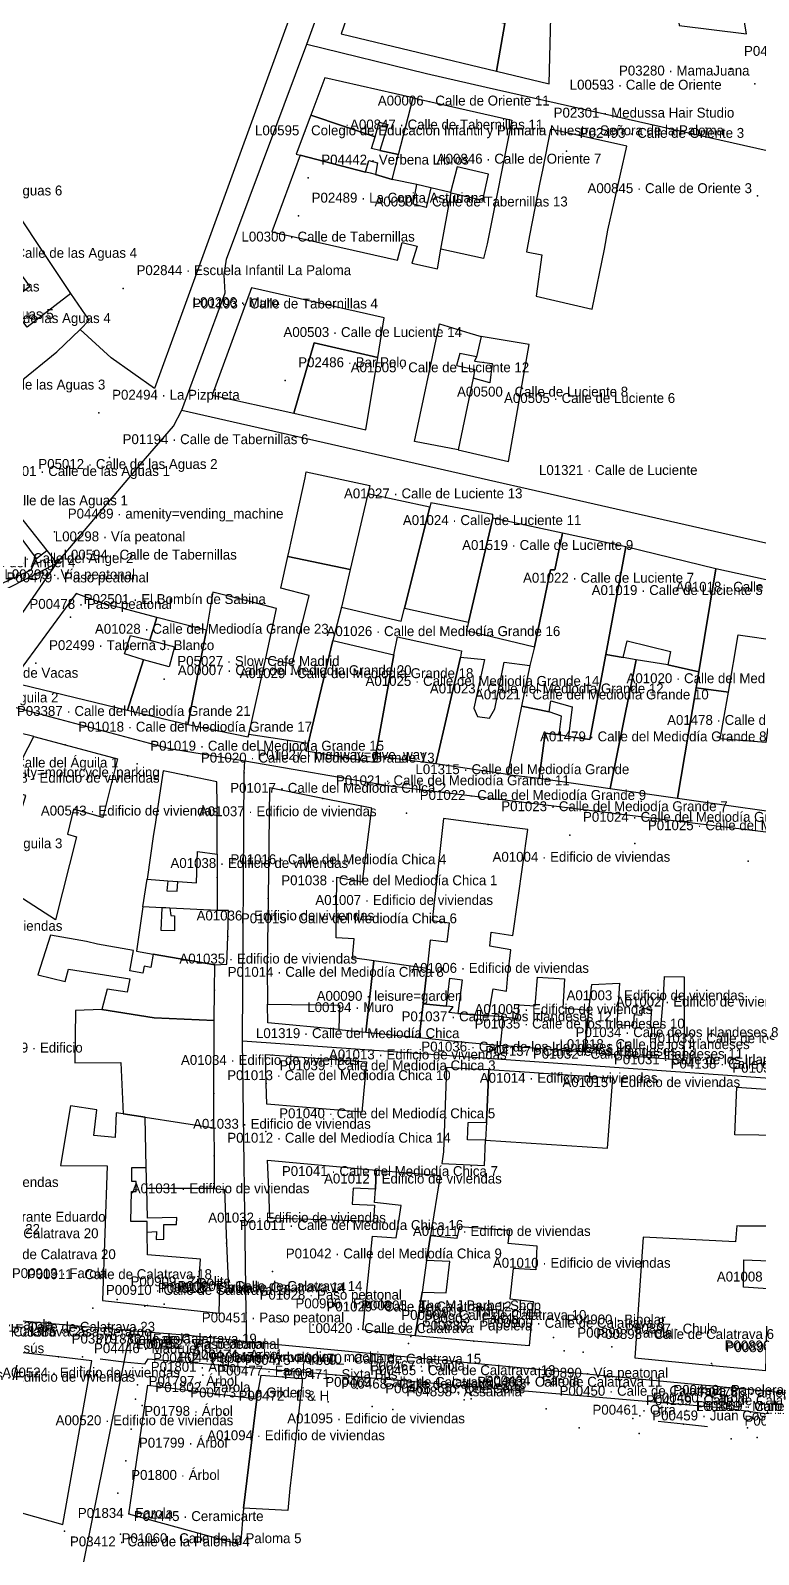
# Model space of a CAD drawing. Header units: metres. Extents: x 436207 to 441321, y 4465685 to 4475088.
# Drawn here: x 439604 to 439714.1, y 4473393.7 to 4473624.1 of the extents above; entities that cross this region are included whole.
import ezdxf

# ---------------------------------------------------------------- set-up
doc = ezdxf.new("R2010")
doc.units = ezdxf.units.M
for name, color, linetype, true_color in [('G_A_EDI', 7, 'CONTINUOUS', 0xa4a4a4), ('G_A_VER', 7, 'CONTINUOUS', 0x4d745d), ('G_L_BAR', 7, 'CONTINUOUS', 0x333333), ('G_L_EQU', 7, 'CONTINUOUS', 0x8e5aa4), ('G_L_VIA', 7, 'CONTINUOUS', 0x555555), ('G_P_ACC', 7, 'CONTINUOUS', 0xe68241), ('G_P_COM', 7, 'CONTINUOUS', 0xce3b37), ('G_P_EQU', 7, 'CONTINUOUS', 0x8e5aa4), ('G_P_MOB', 7, 'CONTINUOUS', 0x268c9e), ('G_P_PAT', 7, 'CONTINUOUS', 0xa63603), ('G_P_UMB', 7, 'CONTINUOUS', 0x9e6a39), ('G_P_VER', 7, 'CONTINUOUS', 0x4d745d), ('G_P_VIA', 7, 'CONTINUOUS', 0x555555), ('T_A_EDI', 7, 'CONTINUOUS', 0xa4a4a4), ('T_A_UMB', 7, 'CONTINUOUS', 0x9e6a39), ('T_A_VER', 7, 'CONTINUOUS', 0x4d745d), ('T_L_BAR', 7, 'CONTINUOUS', 0x333333), ('T_L_EQU', 7, 'CONTINUOUS', 0x8e5aa4), ('T_L_VIA', 7, 'CONTINUOUS', 0x555555), ('T_P_ACC', 7, 'CONTINUOUS', 0xe68241), ('T_P_COM', 7, 'CONTINUOUS', 0xce3b37), ('T_P_EQU', 7, 'CONTINUOUS', 0x8e5aa4), ('T_P_MOB', 7, 'CONTINUOUS', 0x268c9e), ('T_P_PAT', 7, 'CONTINUOUS', 0xa63603), ('T_P_UMB', 7, 'CONTINUOUS', 0x9e6a39), ('T_P_VER', 7, 'CONTINUOUS', 0x4d745d), ('T_P_VIA', 7, 'CONTINUOUS', 0x555555)]:
    doc.layers.add(name, color=color, linetype=linetype, true_color=true_color)

msp = doc.modelspace()

# ---------------------------------------------------------------- linework, layer by layer
at = {"layer": 'G_A_EDI'}
for points in [[(439650.99, 4473623.62), (439674.5, 4473618.01), (439675.74, 4473625.17), (439661.75, 4473628.15), (439663.98, 4473635.75), (439656.28, 4473637.41), (439655.79, 4473637.52)], [(439674.5, 4473618.01), (439682.44, 4473616.05), (439682.98, 4473636.33), (439673.13, 4473636.83), (439672.77, 4473633.36), (439677.08, 4473632.33), (439677.18, 4473633.48), (439678.75, 4473633.47), (439678.55, 4473628.09), (439676.81, 4473628.52), (439675.74, 4473625.17)], [(439710.92, 4473631.59), (439703.41, 4473630.31), (439703.26, 4473631.41), (439692.38, 4473631.63), (439691.93, 4473626.25), (439696.26, 4473625.63), (439697.22, 4473625.5), (439697.28, 4473627.73), (439701.82, 4473627.81), (439702.1, 4473624.91), (439712.29, 4473623.62), (439711.69, 4473627.14)], [(439656.14, 4473608.05), (439656.76, 4473610.25), (439658.06, 4473609.94), (439656.85, 4473605.99), (439659.68, 4473605.37), (439661.91, 4473613.94), (439648.52, 4473616.96), (439646.4, 4473611.33)], [(439659.68, 4473605.37), (439661.91, 4473613.94), (439676.8, 4473610.57), (439673.09, 4473591.88), (439672.55, 4473589.63), (439666.09, 4473591.08), (439667.65, 4473599.61), (439672.42, 4473598.48), (439673.26, 4473602.4), (439668.53, 4473603.54), (439667.53, 4473599.64), (439664.56, 4473600.32), (439662.43, 4473600.83), (439658.7, 4473601.61)], [(439646.4, 4473611.33), (439644.19, 4473605.45), (439644.8, 4473605.3), (439654.7, 4473602.73), (439655.19, 4473604.46), (439656.52, 4473604.1), (439656.22, 4473602.36), (439658.7, 4473601.61), (439659.68, 4473605.37), (439656.85, 4473605.99), (439655.6, 4473606.28), (439656.14, 4473608.05)], [(439694.23, 4473606.64), (439682.66, 4473609.21), (439681.44, 4473602.99), (439681.07, 4473601.14), (439679.51, 4473593.14), (439679.02, 4473590.65), (439681.35, 4473590.22), (439680.49, 4473583.94), (439688.98, 4473582.01), (439690.82, 4473591.05), (439691.32, 4473593.95)], [(439595.84, 4473605.71), (439590.3, 4473601.14), (439590.59, 4473600.8), (439578.19, 4473590.07), (439587.06, 4473577.89), (439594.92, 4473567.12), (439597.45, 4473569.19), (439598.6, 4473567.89), (439602.32, 4473570.88), (439608, 4473575.52), (439611.53, 4473578.92), (439612.88, 4473580.34), (439610.13, 4473584.36), (439603.5, 4473579.29), (439601.02, 4473582.62), (439601.41, 4473583.5), (439603.92, 4473585.45), (439597.9, 4473593.59), (439594.3, 4473590.7), (439590.48, 4473595.43), (439596.12, 4473599.51), (439595.42, 4473600.47), (439598.03, 4473602.46)], [(439644.8, 4473605.3), (439640.53, 4473593.68), (439659.54, 4473589.4), (439660.23, 4473592.05), (439662.49, 4473591.53), (439661.68, 4473588.96), (439665.55, 4473588.07), (439666.09, 4473591.08), (439667.65, 4473599.61), (439667.53, 4473599.64), (439664.56, 4473600.32), (439663.85, 4473597.36), (439661.89, 4473597.87), (439662.43, 4473600.83), (439658.7, 4473601.61), (439656.22, 4473602.36), (439655.46, 4473602.54), (439654.7, 4473602.73)], [(439656.53, 4473574.66), (439657.52, 4473580.67), (439637.42, 4473585.23), (439631.47, 4473569.01), (439643.84, 4473566.24), (439646.94, 4473576.89)], [(439662.07, 4473561.98), (439665.69, 4473578.84), (439665.88, 4473579.75), (439670.47, 4473578.38), (439672.16, 4473577.88), (439671.45, 4473574.79), (439668.94, 4473575.28), (439668.46, 4473573.45), (439671.21, 4473572.87), (439670.96, 4473571.56), (439668.7, 4473560.74)], [(439643.84, 4473566.24), (439654.73, 4473563.76), (439656.53, 4473574.66), (439646.94, 4473576.89)], [(439668.7, 4473560.74), (439676.31, 4473558.94), (439679.43, 4473576.66), (439672.16, 4473577.88), (439671.45, 4473574.79), (439671.19, 4473574.11), (439673.82, 4473573.8), (439673.51, 4473570.86), (439670.96, 4473571.56)], [(439642.94, 4473544.61), (439643.13, 4473545.43), (439643.84, 4473548.69), (439645.57, 4473556.49), (439645.7, 4473557.4), (439655.32, 4473555.34), (439655.06, 4473554.08), (439652.37, 4473542.62)], [(439664.39, 4473552.06), (439655.06, 4473554.08), (439652.37, 4473542.62), (439651.03, 4473536.9), (439660.07, 4473534.8), (439660.56, 4473536.76)], [(439670.25, 4473534.68), (439673.94, 4473550.4), (439673.94, 4473550.93), (439664.55, 4473552.68), (439664.39, 4473552.06), (439660.56, 4473536.76)], [(439682.67, 4473542.56), (439683.33, 4473542.56), (439684.49, 4473548.13), (439673.94, 4473550.4), (439670.25, 4473534.68), (439669.95, 4473533.4), (439680.23, 4473530.95)], [(439682.48, 4473521.08), (439682.69, 4473522.74), (439685.96, 4473521.85), (439685.36, 4473517.34), (439688.6, 4473516.9), (439691.04, 4473529.79), (439694.04, 4473546.06), (439684.49, 4473548.13), (439683.33, 4473542.56), (439682.67, 4473542.56), (439680.23, 4473530.95), (439679.56, 4473528.11), (439678.29, 4473521.97)], [(439646.03, 4473516.31), (439637.05, 4473517.68), (439639.63, 4473529.21), (439643.59, 4473528.34), (439646.16, 4473538.68), (439641.88, 4473539.79), (439642.94, 4473544.61), (439652.37, 4473542.62), (439651.03, 4473536.9), (439649.76, 4473531.9)], [(439707.66, 4473542.7), (439694.04, 4473546.06), (439691.04, 4473529.79), (439693.67, 4473529.29), (439694.25, 4473531.82), (439700.8, 4473530.2), (439700.39, 4473528.18), (439705.07, 4473527.14)], [(439725.21, 4473521.93), (439726.08, 4473528.93), (439727.26, 4473538.45), (439707.66, 4473542.7), (439705.07, 4473527.14), (439704.67, 4473524.74), (439709.57, 4473524.07), (439711.03, 4473532.75), (439717.33, 4473531.81), (439716.14, 4473523.17)], [(439623.14, 4473535.38), (439618.06, 4473536.73), (439615.11, 4473537.45), (439610.95, 4473538.99), (439601.73, 4473526.51), (439601.01, 4473525.62), (439618.67, 4473521.37), (439621.1, 4473528.97), (439618.24, 4473529.87), (439619.13, 4473532.62), (439622.05, 4473531.93)], [(439627.81, 4473519.18), (439636.92, 4473517.32), (439637.05, 4473517.68), (439639.63, 4473529.21), (439641.24, 4473536.72), (439637.41, 4473537.74), (439631.6, 4473539.21), (439630.63, 4473533.47)], [(439618.67, 4473521.37), (439627.81, 4473519.18), (439630.63, 4473533.47), (439623.14, 4473535.38), (439622.05, 4473531.93), (439625.8, 4473530.94), (439625.01, 4473527.91), (439621.1, 4473528.97)], [(439656.18, 4473514.39), (439655.88, 4473513.41), (439645.71, 4473515.15), (439646.03, 4473516.31), (439649.76, 4473531.9), (439658.96, 4473529.74)], [(439665.3, 4473513.22), (439656.18, 4473514.39), (439658.96, 4473529.74), (439659.53, 4473532.43), (439669.21, 4473530.3), (439669.05, 4473529.38)], [(439676.15, 4473511.63), (439665.3, 4473513.22), (439669.05, 4473529.38), (439672.67, 4473529.03), (439671.07, 4473521.64), (439671.64, 4473520.39), (439673.44, 4473520.13), (439674.25, 4473521.56), (439675.66, 4473528.59), (439679.56, 4473528.11), (439678.29, 4473521.97)], [(439695.61, 4473528.97), (439693.67, 4473529.29), (439691.04, 4473529.79), (439688.6, 4473516.9), (439685.36, 4473517.34), (439683.95, 4473517.64), (439681.83, 4473517.89), (439680.94, 4473511.05), (439691.67, 4473509.5)], [(439691.67, 4473509.5), (439701.87, 4473508.04), (439704.67, 4473524.74), (439705.07, 4473527.14), (439700.39, 4473528.18), (439695.61, 4473528.97)], [(439704.67, 4473524.74), (439701.87, 4473508.04), (439723.1, 4473505), (439724.01, 4473512.29), (439725.21, 4473521.93), (439716.14, 4473523.17), (439715.22, 4473516.44), (439708.33, 4473517.01), (439709.57, 4473524.07)], [(439678.29, 4473521.97), (439676.15, 4473511.63), (439680.94, 4473511.05), (439681.83, 4473517.89), (439683.95, 4473517.64), (439684.3, 4473520.46), (439682.48, 4473521.08)], [(439586.19, 4473503.59), (439594.45, 4473498.22), (439595.67, 4473500.15), (439597.78, 4473504.25), (439596.18, 4473505.46), (439597.88, 4473507.71), (439599.18, 4473506.87), (439600.23, 4473509.05), (439604.55, 4473517.34), (439599.97, 4473518.48), (439596.93, 4473519.18), (439591.01, 4473510.68)], [(439604.55, 4473517.34), (439609.25, 4473516.1), (439617.2, 4473513.99), (439614.98, 4473505.12), (439610.52, 4473506.37), (439609.63, 4473502.57), (439610.96, 4473502.17), (439607.81, 4473489.62), (439598.76, 4473495.43), (439594.72, 4473498.07), (439594.45, 4473498.22), (439595.67, 4473500.15), (439597.78, 4473504.25), (439598.54, 4473505.61), (439602.19, 4473504.73), (439603.29, 4473508.45), (439600.73, 4473509.14), (439600.23, 4473509.05)], [(439621.64, 4473495.77), (439624.79, 4473495.53), (439626.32, 4473495.42), (439629.14, 4473495.21), (439629.26, 4473499.99), (439632.26, 4473499.58), (439632.23, 4473506.85), (439632.22, 4473510.5), (439627.79, 4473511.42), (439624.08, 4473512.18), (439623.08, 4473505.48), (439622.86, 4473504.05), (439622.62, 4473502.57)], [(439655.66, 4473506.52), (439648.22, 4473507.99), (439640.16, 4473509.59), (439639.95, 4473492.87), (439639.82, 4473482.65), (439639.87, 4473476.86), (439650.76, 4473476.72), (439650.63, 4473473.04), (439654.73, 4473472.63), (439655.95, 4473483.44), (439652.7, 4473483.91), (439652.98, 4473486.77), (439650.24, 4473486.92), (439650.37, 4473496.08), (439654.21, 4473495.36)], [(439679.25, 4473503.28), (439673.22, 4473504.07), (439666.46, 4473504.98), (439664.78, 4473489.56), (439667.34, 4473489.18), (439666.96, 4473486.28), (439664.46, 4473486.56), (439664, 4473482.29), (439663.38, 4473476.95), (439666.91, 4473476.56), (439667.46, 4473480.83), (439669.29, 4473480.56), (439668.63, 4473475.46), (439673.29, 4473475.14), (439673.98, 4473479.2), (439676, 4473478.86), (439676.23, 4473481.26), (439676.66, 4473485.08), (439673.49, 4473485.66), (439673.67, 4473487.76), (439676.98, 4473487.27)], [(439621.64, 4473495.77), (439624.79, 4473495.53), (439624.64, 4473494.01), (439626.19, 4473493.98), (439626.32, 4473495.42), (439629.14, 4473495.21), (439629.26, 4473499.99), (439632.26, 4473499.58), (439632.26, 4473496.05), (439632.26, 4473491.07), (439625.11, 4473491.39), (439624.51, 4473491.43), (439623.91, 4473491.46), (439621.03, 4473491.61)], [(439631.89, 4473482.82), (439633.73, 4473482.95), (439633.84, 4473487.12), (439633.94, 4473491.06), (439632.26, 4473491.07), (439625.11, 4473491.39), (439625.24, 4473490.29), (439625.82, 4473490.26), (439625.81, 4473487.96), (439623.8, 4473488), (439623.91, 4473491.46), (439621.03, 4473491.61), (439620.04, 4473484.92), (439622.58, 4473484.47)], [(439614.16, 4473485.98), (439612.49, 4473486.35), (439607.07, 4473487.3), (439605.15, 4473481.32), (439609.27, 4473480.3), (439609.78, 4473482.19), (439619.06, 4473480.74), (439618.64, 4473478.71), (439615.59, 4473479.14), (439614.81, 4473476.09), (439622.71, 4473474.84), (439631.8, 4473474.4), (439631.85, 4473479.02), (439631.89, 4473482.82), (439622.58, 4473484.47), (439622.22, 4473482.43), (439621.2, 4473482.61), (439621.02, 4473481.58), (439619.06, 4473481.9), (439619.61, 4473484.99)], [(439655.95, 4473483.44), (439654.73, 4473472.63), (439658.14, 4473472.29), (439662.8, 4473471.82), (439663.38, 4473476.95), (439664, 4473482.29)], [(439687.81, 4473469.64), (439684.47, 4473469.9), (439675.11, 4473470.62), (439675.54, 4473474.97), (439677.72, 4473474.72), (439677.86, 4473476.76), (439680.36, 4473476.65), (439680.67, 4473480.98), (439684.8, 4473480.71), (439684.53, 4473476.33), (439688.47, 4473476)], [(439702.8, 4473468.38), (439695.53, 4473468.99), (439687.81, 4473469.64), (439688.47, 4473476), (439688.92, 4473479.88), (439693.12, 4473480.07), (439692.7, 4473473.83), (439695.22, 4473473.62), (439695.37, 4473475.32), (439696.47, 4473475.22), (439696.56, 4473476.27), (439697.94, 4473476.15), (439697.74, 4473473.38), (439699.36, 4473473.28), (439699.74, 4473478), (439699.9, 4473481.08), (439702.88, 4473481.03), (439702.87, 4473476.49)], [(439631.76, 4473458.16), (439631.77, 4473463.39), (439631.8, 4473474.4), (439622.71, 4473474.84), (439614.81, 4473476.09), (439610.81, 4473475.94), (439610.71, 4473468.02), (439617.67, 4473468.06), (439618.02, 4473460.31), (439621.38, 4473459.8)], [(439663.38, 4473476.95), (439662.8, 4473471.82), (439669.18, 4473471.2), (439675.11, 4473470.62), (439675.54, 4473474.97), (439673.29, 4473475.14), (439668.63, 4473475.46), (439667.3, 4473475.61), (439667.93, 4473476.48), (439666.91, 4473476.56)], [(439639.77, 4473461.75), (439639.68, 4473464.89), (439639.55, 4473469.25), (439654.85, 4473468.16), (439654.12, 4473460.53)], [(439666.24, 4473452.8), (439672.66, 4473452.47), (439672.82, 4473456.32), (439670.09, 4473456.35), (439670.23, 4473458.97), (439672.99, 4473459.02), (439673.32, 4473466.96), (439670.79, 4473467.07), (439666.94, 4473467.32), (439666.49, 4473454.55)], [(439672.82, 4473456.32), (439691.28, 4473455.11), (439692.07, 4473465.67), (439690.26, 4473465.79), (439678, 4473466.63), (439673.32, 4473466.96), (439672.99, 4473459.02)], [(439710.84, 4473464.33), (439724.73, 4473463.35), (439725.09, 4473460.89), (439725.65, 4473456.99), (439725.03, 4473456.92), (439710.53, 4473457.1)], [(439614.92, 4473432.05), (439621.73, 4473431.32), (439632.55, 4473430.14), (439632.66, 4473434.32), (439629.47, 4473434.75), (439629.72, 4473438.34), (439621.72, 4473438.98), (439621.68, 4473442.38), (439621.66, 4473444.01), (439619.2, 4473444.02), (439619.3, 4473448.56), (439619.99, 4473448.55), (439620.01, 4473450.06), (439619.33, 4473450.07), (439619.37, 4473452.19), (439621.53, 4473452.16), (439621.38, 4473459.8), (439618.02, 4473460.31), (439616.98, 4473460.46), (439616.81, 4473456.74), (439613.62, 4473457.02), (439614.05, 4473460.91), (439610.08, 4473461.52), (439608.58, 4473452.48), (439615.64, 4473452.45)], [(439621.38, 4473459.8), (439631.76, 4473458.16), (439631.79, 4473453.93), (439631.81, 4473449), (439621.59, 4473449.04), (439621.53, 4473452.16)], [(439652.67, 4473446.63), (439656.03, 4473446.5), (439655.9, 4473444.03), (439640.24, 4473444.5), (439640.04, 4473448.89), (439639.85, 4473453.31), (439653.55, 4473452.05), (439656.29, 4473451.79), (439656.18, 4473448.89), (439652.82, 4473449.05)], [(439662.17, 4473426.74), (439658.1, 4473427.13), (439654.28, 4473427.62), (439655.75, 4473441.81), (439659.31, 4473441.53), (439660.09, 4473446.42), (439656.05, 4473446.87), (439656.18, 4473448.89), (439656.29, 4473451.79), (439665.95, 4473450.96), (439664.51, 4473441.88), (439663.91, 4473438.14), (439663.23, 4473433.35)], [(439621.59, 4473449.04), (439631.81, 4473449), (439633.37, 4473448.86), (439633.68, 4473440.73), (439633.94, 4473433.82), (439632.66, 4473434.32), (439629.47, 4473434.75), (439629.72, 4473438.34), (439621.72, 4473438.98), (439621.68, 4473442.38), (439623.06, 4473442.49), (439623.05, 4473441.29), (439624.17, 4473441.33), (439624.16, 4473443.57), (439626.12, 4473443.54), (439626.16, 4473444.62), (439621.69, 4473444.54)], [(439680.59, 4473440.34), (439680.42, 4473436.7), (439677, 4473436.91), (439676.52, 4473432.34), (439680.03, 4473431.9), (439679.41, 4473425.2), (439671.08, 4473425.94), (439662.17, 4473426.74), (439663.23, 4473433.35), (439666.89, 4473433.22), (439667.43, 4473437.96), (439663.91, 4473438.14), (439664.51, 4473441.88), (439668.54, 4473441.49), (439668.97, 4473443.28), (439676.47, 4473442.71), (439676.21, 4473440.76)], [(439695.39, 4473423.38), (439707.15, 4473422.26), (439715.23, 4473421.49), (439715.44, 4473429.88), (439715.54, 4473432.04), (439715.59, 4473433.84), (439711.83, 4473434.1), (439711.92, 4473438.21), (439715.72, 4473438.09), (439715.85, 4473443.29), (439711.2, 4473443.33), (439710.86, 4473443.38), (439710.64, 4473440.94), (439696.69, 4473441.64)], [(439596.38, 4473401.72), (439608.89, 4473398.21), (439613.31, 4473422.93), (439608.25, 4473423.55), (439602.44, 4473424.18), (439599.02, 4473411.38), (439601.84, 4473411.04), (439600.99, 4473405.67), (439597.67, 4473406.33), (439597.4, 4473405.46)], [(439638.23, 4473417.21), (439638.88, 4473420.76), (439642.19, 4473420.51), (439645.12, 4473420.25), (439645.11, 4473419.78), (439643.49, 4473405.77), (439643.24, 4473403.66), (439642.93, 4473400.3), (439636.25, 4473400.68)], [(439618.89, 4473399.75), (439621.78, 4473419.26), (439638.23, 4473417.21), (439636.25, 4473400.68), (439635.78, 4473395.11)]]:
    msp.add_lwpolyline(points, close=True, dxfattribs=at)
at = {"layer": 'G_A_VER'}
msp.add_lwpolyline([(439650.63, 4473473.04), (439639.91, 4473474.07), (439639.87, 4473476.86), (439650.76, 4473476.72)], close=True, dxfattribs=at)
at = {"layer": 'G_L_BAR'}
for points in [[(439630.27, 4473590.61), (439626.46, 4473580.1), (439622.75, 4473570)], [(439650.63, 4473473.04), (439639.91, 4473474.07), (439639.87, 4473476.86)], [(439706.38, 4473412.98), (439702.79, 4473413.35), (439698.96, 4473413.75)]]:
    msp.add_lwpolyline(points, dxfattribs=at)
at = {"layer": 'G_L_EQU'}
msp.add_lwpolyline([(439586.97, 4473626.84), (439617.91, 4473638.77), (439646.9, 4473649.94), (439648.51, 4473648.42), (439650.59, 4473646.45), (439630.27, 4473590.61), (439626.46, 4473580.1), (439622.75, 4473570), (439616.24, 4473574.63), (439611.53, 4473578.92), (439612.88, 4473580.34), (439610.13, 4473584.36), (439598.03, 4473602.46), (439595.84, 4473605.71), (439599.3, 4473608.56), (439597.8, 4473610.67), (439592.38, 4473618.8), (439591.02, 4473620.78), (439586.97, 4473626.84)], dxfattribs=at)
at = {"layer": 'G_L_VIA'}
for points in [[(439645.83, 4473622.05), (439653.41, 4473643.05), (439655.12, 4473646.38), (439656.65, 4473648.57), (439659.48, 4473657.17), (439659.54, 4473659.09), (439660.84, 4473664.91)], [(439549.63, 4473622.71), (439553.08, 4473616.99), (439591.97, 4473563.81), (439606.47, 4473545.5), (439608.02, 4473543.56)], [(439621.39, 4473559.39), (439625.67, 4473564.31), (439626.93, 4473566.73), (439633.44, 4473584.47), (439633.29, 4473587.2), (439633.68, 4473589.57), (439645.83, 4473622.05)], [(439645.83, 4473622.05), (439663.93, 4473617.62), (439672.95, 4473615.59), (439715.44, 4473606), (439721.38, 4473604.66)], [(439551, 4473616.02), (439505.09, 4473596.42), (439499.43, 4473594.03), (439498.76, 4473593.05), (439534.83, 4473510.22), (439597.77, 4473539.63), (439604.11, 4473542.59), (439604.92, 4473544.26), (439552.29, 4473615.24), (439551, 4473616.02)], [(439626.93, 4473566.73), (439726.78, 4473544.05), (439730.87, 4473542.97)], [(439593.98, 4473523.81), (439601.86, 4473534.67), (439608.02, 4473543.56), (439621.39, 4473559.39)], [(439604.92, 4473544.26), (439606.47, 4473545.5)], [(439485.67, 4473478.53), (439491.08, 4473481.14), (439534.21, 4473506.09), (439598.39, 4473538.67), (439608.02, 4473543.56)], [(439593.98, 4473523.81), (439625.05, 4473515.57), (439636.43, 4473513.66), (439658.06, 4473509.94), (439727.56, 4473501.42)], [(439636.72, 4473425.84), (439636.66, 4473430.2), (439636.1, 4473471.34), (439636.35, 4473511.86), (439636.43, 4473513.66)], [(439636.1, 4473471.34), (439727.94, 4473464.83)], [(439745.15, 4473409.4), (439739.62, 4473412.78), (439735.56, 4473416.08), (439732.59, 4473416.69), (439636.72, 4473425.84), (439627.93, 4473426.75), (439619.07, 4473427.5), (439585.78, 4473430.47), (439546.71, 4473444.4), (439543.15, 4473445.67)], [(439619.07, 4473427.5), (439618.16, 4473422.75), (439600.62, 4473336.15), (439599.52, 4473330.69)], [(439621.31, 4473422.42), (439618.16, 4473422.75), (439614.58, 4473423.17)], [(439621.31, 4473422.42), (439621.82, 4473423.26), (439708.95, 4473415.81), (439732.33, 4473412.58), (439732.59, 4473416.69)]]:
    msp.add_lwpolyline(points, dxfattribs=at)
at = {"layer": 'G_P_ACC'}
for p in [(439621.29, 4473431.21), (439636.66, 4473430.2), (439642.09, 4473428.88), (439627.93, 4473426.75), (439661.56, 4473426.6), (439611.86, 4473423.55), (439618.16, 4473422.75), (439684.72, 4473424.45), (439706.99, 4473422.52), (439630.27, 4473418.71), (439653.32, 4473419.48), (439620.91, 4473416.21), (439670.68, 4473417.22), (439696.16, 4473414.64), (439712.45, 4473412.82), (439609.18, 4473397.19)]:
    msp.add_point(p, dxfattribs=at)
at = {"layer": 'G_P_COM'}
for p in [(439681.14, 4473608.96), (439685.08, 4473605.9), (439646, 4473601.86), (439713.98, 4473599.12), (439624.24, 4473431.51), (439652.02, 4473428.58), (439611.63, 4473422.1), (439646.6, 4473417), (439649.03, 4473416.74), (439655.67, 4473416.04), (439658.84, 4473415.57), (439687.01, 4473412.8), (439696.06, 4473411.93), (439710, 4473411.14), (439713.9, 4473411.35), (439617.64, 4473396.71)]:
    msp.add_point(p, dxfattribs=at)
at = {"layer": 'G_P_EQU'}
for p in [(439709.93, 4473618.3), (439691.02, 4473615.33), (439644.54, 4473596.1), (439618.06, 4473585.14), (439642.51, 4473571.21), (439614.37, 4473566.3), (439607.66, 4473548.33), (439610.07, 4473535.4), (439604.83, 4473528.43), (439624.23, 4473526.04), (439624.38, 4473420.79), (439640.35, 4473418.18), (439626.19, 4473415.41), (439703.21, 4473415.44)]:
    msp.add_point(p, dxfattribs=at)
at = {"layer": 'G_P_MOB'}
for p in [(439661.2, 4473425.54), (439620.57, 4473420.64), (439699.24, 4473415.8)]:
    msp.add_point(p, dxfattribs=at)
at = {"layer": 'G_P_PAT'}
msp.add_point((439633.48, 4473414.91), dxfattribs=at)
at = {"layer": 'G_P_UMB'}
for p in [(439713.56, 4473616.07), (439626.46, 4473580.1), (439615.95, 4473559.58), (439609.25, 4473516.1), (439620.14, 4473513.22), (439627.79, 4473511.42), (439648.22, 4473507.99), (439632.23, 4473506.85), (439660.89, 4473505.77), (439673.22, 4473504.07), (439685.58, 4473502.46), (439695.39, 4473501.19), (439712.57, 4473498.5), (439632.26, 4473496.05), (439639.95, 4473492.87), (439633.84, 4473487.12), (439631.85, 4473479.02), (439658.14, 4473472.29), (439669.18, 4473471.2), (439684.47, 4473469.9), (439695.53, 4473468.99), (439661.13, 4473467.72), (439670.79, 4473467.07), (439678, 4473466.63), (439639.68, 4473464.89), (439690.26, 4473465.79), (439698.83, 4473465.14), (439708.16, 4473464.51), (439631.77, 4473463.39), (439639.63, 4473457.63), (439631.79, 4473453.93), (439640.04, 4473448.89), (439633.68, 4473440.73), (439640.63, 4473436.43), (439617.15, 4473432.21), (439613.43, 4473430.92), (439621.73, 4473431.32), (439646.79, 4473428.41), (439658.1, 4473427.13), (439660.58, 4473427.61), (439671.08, 4473425.94), (439683.11, 4473426.45), (439691.95, 4473425.07), (439608.25, 4473423.55), (439687.58, 4473424.25), (439642.19, 4473420.51), (439707.15, 4473422.26), (439653.42, 4473418.78), (439669.6, 4473417.03), (439682.03, 4473415.66), (439695.11, 4473414.24), (439702.79, 4473413.35)]:
    msp.add_point(p, dxfattribs=at)
at = {"layer": 'G_P_VER'}
for p in [(439626.47, 4473421.15), (439630.09, 4473420.76), (439634.46, 4473420.33), (439620.21, 4473419.29), (439619.89, 4473417.14), (439619.23, 4473412.62), (439618.42, 4473407.81), (439617.25, 4473402.94)]:
    msp.add_point(p, dxfattribs=at)
at = {"layer": 'G_P_VIA'}
msp.add_point((439636.35, 4473511.86), dxfattribs=at)

# ---------------------------------------------------------------- texts
at = {"layer": 'T_A_EDI'}
for s, p in [('A00006 · Calle de Oriente 11', (439656.55, 4473612.79)), ('A00847 · Calle de Tabernillas 11', (439652.35, 4473609.17)), ('A00846 · Calle de Oriente 7', (439665.47, 4473604)), ('A00396 · Calle de las Aguas 6', (439581.73, 4473599.19)), ('A00845 · Calle de Oriente 3', (439688.26, 4473599.54)), ('A00501 · Calle de Tabernillas 13', (439656.05, 4473597.52)), ('A00126 · Calle de las Aguas 4', (439593.04, 4473589.76)), ('A00503 · Calle de Luciente 14', (439642.28, 4473577.78)), ('A01505 · Calle de Luciente 12', (439652.45, 4473572.45)), ('A00500 · Calle de Luciente 8', (439668.53, 4473568.77)), ('A00505 · Calle de Luciente 6', (439675.64, 4473567.8)), ('A00998 · Calle de las Aguas 1', (439591.65, 4473552.33)), ('A01027 · Calle de Luciente 13', (439651.43, 4473553.38)), ('A01024 · Calle de Luciente 11', (439660.34, 4473549.34)), ('A01519 · Calle de Luciente 9', (439669.3, 4473545.58)), ('A01001 · Calle del Ángel 4', (439586.96, 4473542.96)), ('A00005 · Calle del Ángel 2', (439595.71, 4473543.59)), ('A01022 · Calle de Luciente 7', (439678.51, 4473540.62)), ('A01019 · Calle de Luciente 5', (439688.89, 4473538.76)), ('A01018 · Calle de Luciente 3', (439701.59, 4473539.26)), ('A01028 · Calle del Mediodía Grande 23', (439613.77, 4473532.9)), ('A01026 · Calle del Mediodía Grande 16', (439648.79, 4473532.55)), ('A00007 · Calle del Mediodía Grande 20', (439626.3, 4473526.64)), ('A01029 · Calle del Mediodía Grande 18', (439635.65, 4473526.19)), ('A01025 · Calle del Mediodía Grande 14', (439654.69, 4473525.02)), ('A01020 · Calle del Mediodía Grande 6', (439694.16, 4473525.43)), ('A00004 · Calle del Águila 2', (439583.93, 4473522.52)), ('A01023 · Calle del Mediodía Grande 12', (439664.42, 4473523.88)), ('A01021 · Calle del Mediodía Grande 10', (439671.24, 4473522.97)), ('A01478 · Calle del Mediodía Grande 4', (439700.3, 4473519.12)), ('A01479 · Calle del Mediodía Grande 8', (439681.09, 4473516.63)), ('A00528 · Edificio de viviendas', (439596.68, 4473510.38)), ('A00543 · Edificio de viviendas', (439605.59, 4473505.41)), ('A01037 · Edificio de viviendas', (439629.49, 4473505.31)), ('A01038 · Edificio de viviendas', (439625.19, 4473497.48)), ('A01004 · Edificio de viviendas', (439673.9, 4473498.42)), ('A01007 · Edificio de viviendas', (439647.1, 4473491.89)), ('A00536 · Edificio de viviendas', (439581.97, 4473487.98)), ('A01036 · Edificio de viviendas', (439629.14, 4473489.54)), ('A01035 · Edificio de viviendas', (439626.54, 4473483.03)), ('A01006 · Edificio de viviendas', (439661.61, 4473481.62)), ('A01003 · Edificio de viviendas', (439685.09, 4473477.48)), ('A01002 · Edificio de viviendas', (439692.53, 4473476.53)), ('A01005 · Edificio de viviendas', (439671.18, 4473475.39)), ('A00089 · Edificio', (439596.75, 4473469.57)), ('A01034 · Edificio de viviendas', (439626.78, 4473467.7)), ('A01013 · Edificio de viviendas', (439649.16, 4473468.53)), ('A01014 · Edificio de viviendas', (439671.97, 4473464.99)), ('A01015 · Edificio de viviendas', (439684.47, 4473464.34)), ('A01033 · Edificio de viviendas', (439628.61, 4473458.04)), ('A01030 · Edificio de viviendas', (439581.39, 4473449.23)), ('A01012 · Edificio de viviendas', (439648.42, 4473449.76)), ('A01031 · Edificio de viviendas', (439619.33, 4473448.28)), ('A01032 · Edificio de viviendas', (439630.9, 4473443.86)), ('A01011 · Edificio de viviendas', (439661.86, 4473441.83)), ('A01010 · Edificio de viviendas', (439673.95, 4473437.02)), ('A01008 · Edificio de viviendas', (439707.82, 4473434.94)), ('A00526 · Edificio de viviendas', (439592.98, 4473419.78)), ('A00520 · Edificio de viviendas', (439607.82, 4473413.21)), ('A01095 · Edificio de viviendas', (439642.85, 4473413.49)), ('A01094 · Edificio de viviendas', (439630.75, 4473410.94))]:
    msp.add_text(s, height=1.5, dxfattribs=at).set_placement(p)
at = {"layer": 'T_A_UMB'}
msp.add_text('A00524 · Edificio de viviendas', height=1.5, dxfattribs=at).set_placement((439599.75, 4473420.43))
at = {"layer": 'T_A_VER'}
msp.add_text('A00090 · leisure=garden', height=1.5, dxfattribs=at).set_placement((439647.3, 4473477.39))
at = {"layer": 'T_L_BAR'}
for s, p in [('L00206 · Muro', (439628.53, 4473582.3)), ('L00194 · Muro', (439645.88, 4473475.68)), ('L00889 · Muro', (439704.67, 4473415.36))]:
    msp.add_text(s, height=1.5, dxfattribs=at).set_placement(p)
at = {"layer": 'T_L_EQU'}
msp.add_text('L00595 · Colegio de Educación Infantil y Primaria Nuestra Señora de la Paloma', height=1.5, dxfattribs=at).set_placement((439637.98, 4473608.29))
at = {"layer": 'T_L_VIA'}
for s, p in [('L00593 · Calle de Oriente', (439685.57, 4473615.19)), ('L00300 · Calle de Tabernillas', (439635.93, 4473592.22)), ('L01314 · Calle de las Aguas', (439580.18, 4473584.67)), ('L01321 · Calle de Luciente', (439680.92, 4473556.92)), ('L00298 · Vía peatonal', (439607.7, 4473546.88)), ('L00594 · Calle de Tabernillas', (439609.02, 4473544.12)), ('L00299 · Vía peatonal', (439600.08, 4473541.15)), ('L01315 · Calle del Mediodía Grande', (439662.24, 4473511.67)), ('L01319 · Calle del Mediodía Chica', (439638.12, 4473471.75)), ('L01318 · Calle de los Irlandeses', (439684.02, 4473470.09)), ('L00420 · Calle de Calatrava', (439646.01, 4473427.14)), ('L00193 · Vía peatonal', (439619.94, 4473424.77)), ('L00890 · Vía peatonal', (439680.7, 4473420.4))]:
    msp.add_text(s, height=1.5, dxfattribs=at).set_placement(p)
at = {"layer": 'T_P_ACC'}
for s, p in [('P00479 · Paso peatonal', (439600.39, 4473540.67)), ('P00478 · Paso peatonal', (439603.86, 4473536.67)), ('P00913 · Farola', (439601.2, 4473435.45)), ('P00912 · Farola', (439623.29, 4473433.21)), ('P01028 · Paso peatonal', (439638.66, 4473432.2)), ('P00906 · Farola', (439644.09, 4473430.88)), ('P01837 · Farola', (439593.02, 4473427.71)), ('P00451 · Paso peatonal', (439629.93, 4473428.75)), ('P00903 · Farola', (439663.56, 4473428.6)), ('P01836 · Farola', (439613.86, 4473425.55)), ('P00899 · Farola', (439686.72, 4473426.45)), ('P00452 · Paso peatonal', (439620.16, 4473424.75)), ('P00896 · Farola', (439708.99, 4473424.52)), ('P00467 · Farola', (439655.32, 4473421.48)), ('P00477 · Farola', (439632.27, 4473420.71)), ('P00464 · Farola', (439672.68, 4473419.22)), ('P01802 · Farola', (439622.91, 4473418.21)), ('P00460 · Farola', (439698.16, 4473416.64)), ('P01834 · Farola', (439611.18, 4473399.19))]:
    msp.add_text(s, height=1.5, dxfattribs=at).set_placement(p)
at = {"layer": 'T_P_COM'}
for s, p in [('P02301 · Medussa Hair Studio', (439683.14, 4473610.96)), ('P02493 · Calle de Oriente 3', (439687.08, 4473607.9)), ('P04442 · Verbena Libros', (439648, 4473603.86)), ('P00916 · Calle de Calatrava 20', (439586.32, 4473441.49)), ('P00907 · Calle de Calatrava 14', (439626.24, 4473433.51)), ('P00905 · The MJ Barber Shop', (439654.02, 4473430.58)), ('P04446 · Madrueño', (439613.63, 4473424.1)), ('P00469 · Calle de Calatrava 13', (439648.6, 4473419)), ('P00468 · Calle de Calatrava 13', (439651.03, 4473418.74)), ('P00466 · Jo, Que Corte', (439657.67, 4473418.04)), ('P04898 · Assalama', (439660.84, 4473417.57)), ('P00461 · Otra', (439689.01, 4473414.8)), ('P00459 · Juan Costuras', (439698.06, 4473413.93)), ('P00457 · Calle de Calatrava 1', (439712, 4473413.14)), ('P04445 · Ceramicarte', (439619.64, 4473398.71))]:
    msp.add_text(s, height=1.5, dxfattribs=at).set_placement(p)
at = {"layer": 'T_P_EQU'}
for s, p in [('P04472 · Casa Paco', (439711.93, 4473620.3)), ('P03280 · MamaJuana', (439693.02, 4473617.33)), ('P02489 · La Copita Asturiana', (439646.54, 4473598.1)), ('P02844 · Escuela Infantil La Paloma', (439620.06, 4473587.14)), ('P02486 · Bar Polo', (439644.51, 4473573.21)), ('P02494 · La Pizpireta', (439616.37, 4473568.3)), ('P04489 · amenity=vending_machine', (439609.66, 4473550.33)), ('P02501 · El Bombín de Sabina', (439612.07, 4473537.4)), ('P02499 · Taberna J. Blanco', (439606.83, 4473530.43)), ('P05027 · Slow Cafe Madrid', (439626.23, 4473528.04)), ('P02492 · Viuda de Vacas', (439588.5, 4473526.25)), ('P04767 · amenity=motorcycle_parking', (439589.28, 4473511.22)), ('P04663 · Iglesia de Jesús', (439583.01, 4473424.11)), ('P04493 · amenity=vending_machine', (439626.38, 4473422.79)), ('P00471 · Sixta Bus', (439642.35, 4473420.18)), ('P00473 · La Gilderis', (439628.19, 4473417.41)), ('P04766 · amenity=motorcycle_parking', (439705.21, 4473417.44))]:
    msp.add_text(s, height=1.5, dxfattribs=at).set_placement(p)
at = {"layer": 'T_P_MOB'}
for s, p in [('P00889 · Papelera', (439663.2, 4473427.54)), ('P00462 · Papelera', (439622.57, 4473422.64)), ('P00458 · Papelera', (439701.24, 4473417.8))]:
    msp.add_text(s, height=1.5, dxfattribs=at).set_placement(p)
at = {"layer": 'T_P_PAT'}
msp.add_text('P00472 · L & H', height=1.5, dxfattribs=at).set_placement((439635.48, 4473416.91))
at = {"layer": 'T_P_UMB'}
for s, p in [('P01193 · Calle de Tabernillas 4', (439628.46, 4473582.1)), ('P01199 · Calle de las Aguas 5', (439580.43, 4473580.5)), ('P01195 · Calle de las Aguas 4', (439589.06, 4473579.89)), ('P01200 · Calle de las Aguas 3', (439588.24, 4473569.84)), ('P01194 · Calle de Tabernillas 6', (439617.95, 4473561.58)), ('P01201 · Calle de las Aguas 1', (439598.01, 4473556.76)), ('P05012 · Calle de las Aguas 2', (439605.21, 4473557.83)), ('P03387 · Calle del Mediodía Grande 21', (439601.97, 4473520.48)), ('P01018 · Calle del Mediodía Grande 17', (439611.25, 4473518.1)), ('P01019 · Calle del Mediodía Grande 15', (439622.14, 4473515.22)), ('P03367 · Calle del Águila 1', (439593.01, 4473512.68)), ('P01020 · Calle del Mediodía Grande 13', (439629.79, 4473513.42)), ('P01017 · Calle del Mediodía Chica 2', (439634.23, 4473508.85)), ('P01021 · Calle del Mediodía Grande 11', (439650.22, 4473509.99)), ('P01022 · Calle del Mediodía Grande 9', (439662.89, 4473507.77)), ('P01023 · Calle del Mediodía Grande 7', (439675.22, 4473506.07)), ('P01024 · Calle del Mediodía Grande 5', (439687.58, 4473504.46)), ('P01025 · Calle del Mediodía Grande 3', (439697.39, 4473503.19)), ('P03437 · Calle del Águila 3', (439584.53, 4473500.46)), ('P01016 · Calle del Mediodía Chica 4', (439634.26, 4473498.05)), ('P01038 · Calle del Mediodía Chica 1', (439641.95, 4473494.87)), ('P01015 · Calle del Mediodía Chica 6', (439635.84, 4473489.12)), ('P01014 · Calle del Mediodía Chica 8', (439633.85, 4473481.02)), ('P01037 · Calle de los Irlandeses 12', (439660.14, 4473474.29)), ('P01035 · Calle de los Irlandeses 10', (439671.18, 4473473.2)), ('P01034 · Calle de los Irlandeses 8', (439686.47, 4473471.9)), ('P01036 · Calle de los Irlandeses 15', (439663.13, 4473469.72)), ('P01033 · Calle de los Irlandeses 4', (439697.53, 4473470.99)), ('P01039 · Calle del Mediodía Chica 3', (439641.68, 4473466.89)), ('P04137 · Calle de los Irlandeses 13', (439672.79, 4473469.07)), ('P01032 · Calle de los Irlandeses 11', (439680, 4473468.63)), ('P01031 · Calle de los Irlandeses 7', (439692.26, 4473467.79)), ('P04138 · Calle de los Irlandeses 5', (439700.83, 4473467.14)), ('P01013 · Calle del Mediodía Chica 10', (439633.77, 4473465.39)), ('P01030 · Calle de los Irlandeses 3', (439710.16, 4473466.51)), ('P01040 · Calle del Mediodía Chica 5', (439641.63, 4473459.63)), ('P01012 · Calle del Mediodía Chica 14', (439633.79, 4473455.93)), ('P01041 · Calle del Mediodía Chica 7', (439642.04, 4473450.89)), ('P02753 · Taberna Restaurante Eduardo', (439579.58, 4473443.99)), ('P00915 · Calle de Calatrava 22', (439577.46, 4473442.14)), ('P01011 · Calle del Mediodía Chica 16', (439635.68, 4473442.73)), ('P00914 · Calle de Calatrava 20', (439588.93, 4473438.32)), ('P01042 · Calle del Mediodía Chica 9', (439642.63, 4473438.43)), ('P00911 · Calle de Calatrava 18', (439603.47, 4473435.3)), ('P00910 · Calle de Calatrava 16', (439615.43, 4473432.92)), ('P00909 · Zipolite', (439619.15, 4473434.21)), ('P00908 · Calle de Calatrava 14', (439623.73, 4473433.32)), ('P01029 · Calle de Calatrava 12', (439648.79, 4473430.41)), ('P00904 · Calle de Calatrava 10', (439660.1, 4473429.13)), ('P00901 · The Coffee', (439662.58, 4473429.61)), ('P00900 · Calle de Calatrava 8', (439673.08, 4473427.94)), ('P04900 · Bipolar', (439685.11, 4473428.45)), ('P03395 · Calle de Calatrava 25', (439584.79, 4473426.63)), ('P03391 · Calle de Calatrava 23', (439594.87, 4473427.34)), ('P03386 · Casa Gerardo', (439601.04, 4473426.62)), ('P03379 · Calle de Calatrava 19', (439610.25, 4473425.55)), ('P00898 · Calle de Calatrava 6', (439689.58, 4473426.25)), ('P00897 · Chulo', (439693.95, 4473427.07)), ('P00894 · Calle de Calatrava 4', (439709.15, 4473424.26)), ('P00470 · Calle de Calatrava 15', (439644.19, 4473422.51)), ('P00465 · Calle de Calatrava 13', (439655.42, 4473420.78)), ('P00463 · Calle de Calatrava 11', (439671.6, 4473419.03)), ('P00450 · Calle de Calatrava 9', (439684.03, 4473417.66)), ('P04159 · Calle de Calatrava 7', (439697.11, 4473416.24)), ('P01069 · Calle de Calatrava 5', (439704.79, 4473415.35)), ('P03412 · Calle de la Paloma 4', (439609.99, 4473394.88)), ('P01060 · Calle de la Paloma 5', (439617.8, 4473395.37))]:
    msp.add_text(s, height=1.5, dxfattribs=at).set_placement(p)
at = {"layer": 'T_P_VER'}
for s, p in [('P00474 · Árbol', (439628.47, 4473423.15)), ('P00476 · Árbol', (439632.09, 4473422.76)), ('P01801 · Árbol', (439622.21, 4473421.29)), ('P00475 · Árbol', (439636.46, 4473422.33)), ('P01797 · Árbol', (439621.89, 4473419.14)), ('P01798 · Árbol', (439621.23, 4473414.62)), ('P01799 · Árbol', (439620.42, 4473409.81)), ('P01800 · Árbol', (439619.25, 4473404.94))]:
    msp.add_text(s, height=1.5, dxfattribs=at).set_placement(p)
at = {"layer": 'T_P_VIA'}
msp.add_text('P01027 · highway=give_way', height=1.5, dxfattribs=at).set_placement((439638.35, 4473513.86))

doc.saveas('drawing.dxf')
